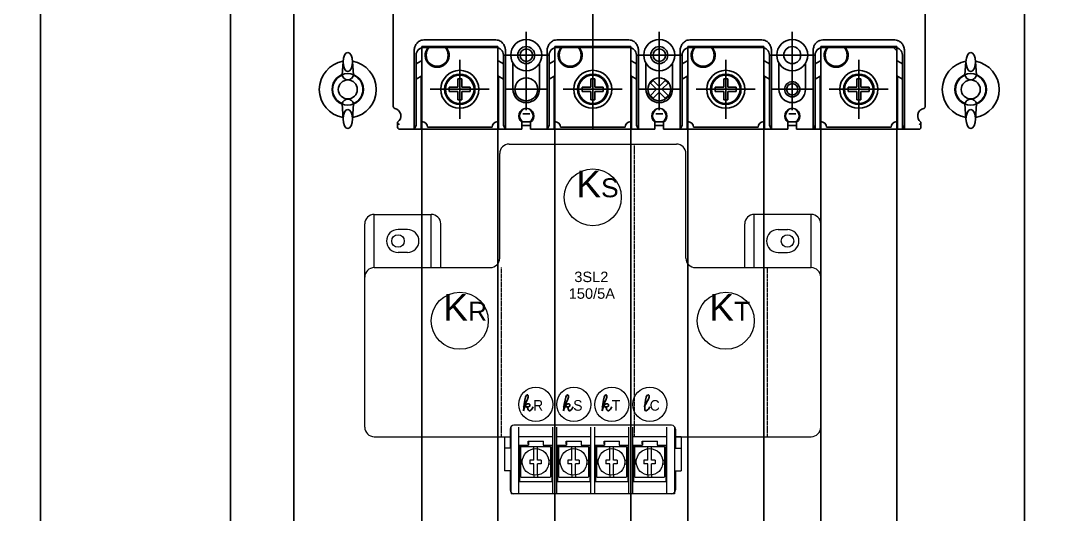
# Model space of a CAD drawing. Header units: millimetres. Extents: x 60229 to 91621, y 21923 to 36546.
# Drawn here: x 69219.2 to 69492.8, y 29890.3 to 30020.2 of the extents above; entities that cross this region are included whole.
import ezdxf

# ---------------------------------------------------------------- set-up
doc = ezdxf.new("R2010")
doc.units = ezdxf.units.MM
doc.linetypes.add('ACANSTGL', pattern=[0.11811, 0.07874, -0.03937])
for name, color, linetype in [('MCCB및기기 심벌(제출)', 4, 'Continuous'), ('분전반 메인 BUS BAR 심벌', 7, 'Continuous'), ('속판', 3, 'Continuous'), ('속판 홀타공', 2, 'Continuous'), ('속판.500(구멍NC)', 2, 'Continuous'), ('아크릴 심벌', 7, 'Continuous'), ('중심선 작업후 제거', 7, 'Continuous')]:
    doc.layers.add(name, color=color, linetype=linetype)
doc.styles.add('ROMANS', font='romans.shx', dxfattribs={"bigfont": 'fhg.shx'})
doc.styles.get("Standard").update_dxf_attribs({"font": 'arial.ttf'})
doc.dimstyles.new('STANDARD$0', dxfattribs={"dimscale": 12, "dimtxt": 2, "dimasz": 3, "dimexe": 2, "dimexo": 1, "dimgap": 1, "dimtad": 1, "dimdec": 0, "dimzin": 0, "dimdsep": 46, "dimtxsty": 'ROMANS', "dimcen": 0, "dimclrd": 3, "dimclre": 3, "dimclrt": 7, "dimadec": 0, "dimazin": 0, "dimtfac": 0.5, "dimtdec": 0, "dimtix": 1, "dimtmove": 1, "dimatfit": 3, "dimfxl": 1, "dimtolj": 1, "dimtzin": 0, "dimarcsym": 0})

# ---------------------------------------------------------------- blocks, each defined once
blk = doc.blocks.new('A$C54D8695E')
at = {"layer": 'MCCB및기기 심벌(제출)', "color": 3, "linetype": 'Continuous'}
for p, q in [((70.14, -3.5), (70.14, -76.55)), ((-69.86, -51.02), (-69.86, -76.55)), ((-42.86, -59.01), (-61.86, -59.01)), ((-7.86, -59.01), (-26.86, -59.01)), ((27.14, -59.01), (8.14, -59.01)), ((62.14, -59.01), (43.14, -59.01)), ((-62.36, -61.07), (-62.36, -80.5)), ((-42.86, -61), (-61.86, -61)), ((-42.36, -80.5), (-42.36, -61.07)), ((-27.36, -61.06), (-27.36, -80.5)), ((-7.86, -61), (-26.86, -61)), ((-7.36, -80.5), (-7.36, -61.06)), ((7.64, -61.06), (7.64, -80.5)), ((27.14, -61), (8.14, -61)), ((27.64, -80.5), (27.64, -61.06)), ((42.64, -61.06), (42.64, -80.5)), ((62.14, -61), (43.14, -61)), ((62.64, -61.9), (61.74, -61)), ((62.64, -80.5), (62.64, -61.06)), ((-64.36, -82.5), (-64.36, -63)), ((-63.86, -81.5), (-63.86, -63)), ((-63.86, -65.29), (-62.62, -64.57)), ((-42.11, -64.57), (-40.86, -65.29)), ((-40.86, -63), (-40.86, -81.5)), ((-40.36, -82.5), (-40.36, -63)), ((-38.36, -72), (-38.36, -65.14)), ((-31.36, -72), (-31.36, -65.14)), ((-29.36, -82.5), (-29.36, -63)), ((-28.86, -63), (-28.86, -81.5)), ((-28.86, -65.29), (-27.62, -64.57)), ((-7.11, -64.57), (-5.86, -65.29)), ((-5.86, -81.5), (-5.86, -63)), ((-5.36, -82.5), (-5.36, -63)), ((-3.36, -72), (-3.36, -65.14)), ((3.64, -72), (3.64, -65.14)), ((5.64, -82.5), (5.64, -63)), ((6.14, -63), (6.14, -81.5)), ((7.38, -64.57), (6.14, -65.29)), ((29.14, -65.29), (27.89, -64.57)), ((29.14, -81.5), (29.14, -63)), ((29.64, -82.5), (29.64, -63)), ((31.64, -72), (31.64, -65.14)), ((38.64, -72), (38.64, -65.14)), ((40.64, -82.5), (40.64, -63)), ((41.14, -63), (41.14, -81.5)), ((42.38, -64.57), (41.14, -65.29)), ((64.14, -65.29), (62.89, -64.57)), ((64.14, -81.5), (64.14, -63)), ((64.64, -82.5), (64.64, -63)), ((-62.36, -68.42), (-63.86, -69.29)), ((-62.56, -82.5), (-62.56, -68.54)), ((-62.56, -70.2), (-62.36, -70.16)), ((-40.86, -69.29), (-42.36, -68.42)), ((-42.36, -70.17), (-42.16, -70.2)), ((-42.16, -68.54), (-42.16, -82.5)), ((-27.36, -68.42), (-28.86, -69.29)), ((-27.56, -82.5), (-27.56, -68.54)), ((-27.56, -70.2), (-27.36, -70.16)), ((-5.86, -69.29), (-7.36, -68.42)), ((-7.36, -70.17), (-7.16, -70.2)), ((-7.16, -68.54), (-7.16, -82.5)), ((-2.16, -70.41), (-1.45, -69.7)), ((-0.57, -72), (-2.16, -70.41)), ((-1.45, -69.7), (0.14, -71.29)), ((1.73, -69.7), (0.14, -71.29)), ((2.44, -70.41), (0.85, -72)), ((1.73, -69.7), (2.44, -70.41)), ((6.14, -69.29), (7.64, -68.42)), ((7.44, -68.54), (7.44, -82.5)), ((7.64, -70.17), (7.44, -70.2)), ((27.64, -68.42), (29.14, -69.29)), ((27.84, -70.2), (27.64, -70.16)), ((27.84, -82.5), (27.84, -68.54)), ((41.14, -69.29), (42.64, -68.42)), ((42.44, -68.54), (42.44, -82.5)), ((42.64, -70.17), (42.44, -70.2)), ((62.64, -68.42), (64.14, -69.29)), ((62.84, -70.2), (62.64, -70.16)), ((62.84, -82.5), (62.84, -68.54)), ((-62.36, -73.84), (-62.56, -73.8)), ((-42.16, -73.8), (-42.36, -73.83)), ((-27.36, -73.84), (-27.56, -73.8)), ((-7.16, -73.8), (-7.36, -73.83)), ((-0.57, -72), (-2.16, -73.59)), ((-1.45, -74.3), (-2.16, -73.59)), ((0.14, -72.71), (-1.45, -74.3)), ((1.73, -74.3), (0.14, -72.71)), ((0.85, -72), (2.44, -73.59)), ((2.44, -73.59), (1.73, -74.3)), ((7.44, -73.8), (7.64, -73.83)), ((27.64, -73.84), (27.84, -73.8)), ((42.44, -73.8), (42.64, -73.83)), ((62.64, -73.84), (62.84, -73.8)), ((-62.56, -75.46), (-62.36, -75.58)), ((-42.36, -75.58), (-42.16, -75.46)), ((-27.56, -75.46), (-27.36, -75.58)), ((-7.36, -75.58), (-7.16, -75.46)), ((7.64, -75.58), (7.44, -75.46)), ((27.84, -75.46), (27.64, -75.58)), ((42.64, -75.58), (42.44, -75.46)), ((62.84, -75.46), (62.64, -75.58)), ((-68.71, -80.64), (-68.71, -82)), ((-63.86, -81.5), (-64.36, -82.5)), ((-62.36, -80.5), (-62.56, -80.5)), ((-60.86, -82), (-43.86, -82)), ((-42.16, -80.5), (-42.36, -80.5)), ((-40.86, -81.5), (-40.36, -82.5)), ((-36.01, -82.5), (-36.01, -80.64)), ((-33.71, -82.5), (-33.71, -80.64)), ((-29.36, -82.5), (-28.86, -81.5)), ((-27.36, -80.5), (-27.56, -80.5)), ((-25.86, -82), (-8.86, -82)), ((-7.16, -80.5), (-7.36, -80.5)), ((-5.36, -82.5), (-5.86, -81.5)), ((-1.01, -82.5), (-1.01, -80.64)), ((1.29, -82.5), (1.29, -80.64)), ((5.64, -82.5), (6.14, -81.5)), ((7.44, -80.5), (7.64, -80.5)), ((9.14, -82), (26.14, -82)), ((27.64, -80.5), (27.84, -80.5)), ((29.64, -82.5), (29.14, -81.5)), ((33.99, -82.5), (33.99, -80.64)), ((36.29, -82.5), (36.29, -80.64)), ((40.64, -82.5), (41.14, -81.5)), ((41.14, -82.5), (41.14, -81.5)), ((42.44, -80.5), (42.64, -80.5)), ((44.14, -82), (61.14, -82)), ((62.64, -80.5), (62.84, -80.5)), ((64.14, -81.5), (64.14, -82.5)), ((64.64, -82.5), (64.14, -81.5)), ((68.99, -80.64), (68.99, -82)), ((-68.21, -82.5), (-36.01, -82.5)), ((-33.71, -82.5), (-1.01, -82.5)), ((33.99, -82.5), (1.29, -82.5)), ((36.29, -82.5), (68.49, -82.5)), ((64.14, -82.5), (41.14, -82.5))]:
    blk.add_line(p, q, dxfattribs=at)
at = {"layer": 'MCCB및기기 심벌(제출)', "color": 3, "ltscale": 0.75}
for p, q in [((-34.86, -77.5), (-34.86, -56.9)), ((0.14, -77.5), (0.14, -56.9)), ((35.14, -77.5), (35.14, -56.9)), ((-28.76, -63), (-40.96, -63)), ((-5.96, -63), (6.24, -63)), ((29.04, -63), (41.24, -63)), ((-29.36, -72), (-40.36, -72)), ((-5.36, -72), (5.64, -72)), ((29.64, -72), (40.64, -72))]:
    blk.add_line(p, q, dxfattribs=at)
at = {"layer": 'MCCB및기기 심벌(제출)', "color": 4}
for p, q in [((-52.91, -71.45), (-52.91, -69.25)), ((-52.91, -69.25), (-51.81, -69.25)), ((-51.81, -69.25), (-51.81, -71.45)), ((-17.91, -71.45), (-17.91, -69.25)), ((-17.91, -69.25), (-16.81, -69.25)), ((-16.81, -69.25), (-16.81, -71.45)), ((17.09, -71.45), (17.09, -69.25)), ((17.09, -69.25), (18.19, -69.25)), ((18.19, -69.25), (18.19, -71.45)), ((52.09, -71.45), (52.09, -69.25)), ((52.09, -69.25), (53.19, -69.25)), ((53.19, -69.25), (53.19, -71.45)), ((-55.11, -72.55), (-55.11, -71.45)), ((-55.11, -71.45), (-52.91, -71.45)), ((-52.91, -72.55), (-55.11, -72.55)), ((-52.91, -74.75), (-52.91, -72.55)), ((-51.81, -71.45), (-49.61, -71.45)), ((-49.61, -72.55), (-51.81, -72.55)), ((-51.81, -72.55), (-51.81, -74.75)), ((-49.61, -71.45), (-49.61, -72.55)), ((-20.11, -72.55), (-20.11, -71.45)), ((-20.11, -71.45), (-17.91, -71.45)), ((-17.91, -72.55), (-20.11, -72.55)), ((-17.91, -74.75), (-17.91, -72.55)), ((-16.81, -71.45), (-14.61, -71.45)), ((-14.61, -72.55), (-16.81, -72.55)), ((-16.81, -72.55), (-16.81, -74.75)), ((-14.61, -71.45), (-14.61, -72.55)), ((14.89, -72.55), (14.89, -71.45)), ((14.89, -71.45), (17.09, -71.45)), ((17.09, -72.55), (14.89, -72.55)), ((17.09, -74.75), (17.09, -72.55)), ((18.19, -71.45), (20.39, -71.45)), ((20.39, -72.55), (18.19, -72.55)), ((18.19, -72.55), (18.19, -74.75)), ((20.39, -71.45), (20.39, -72.55)), ((49.89, -72.55), (49.89, -71.45)), ((49.89, -71.45), (52.09, -71.45)), ((52.09, -72.55), (49.89, -72.55)), ((52.09, -74.75), (52.09, -72.55)), ((53.19, -71.45), (55.39, -71.45)), ((55.39, -72.55), (53.19, -72.55)), ((53.19, -72.55), (53.19, -74.75)), ((55.39, -71.45), (55.39, -72.55)), ((-51.81, -74.75), (-52.91, -74.75)), ((-16.81, -74.75), (-17.91, -74.75)), ((18.19, -74.75), (17.09, -74.75)), ((53.19, -74.75), (52.09, -74.75))]:
    blk.add_line(p, q, dxfattribs=at)
at = {"layer": 'MCCB및기기 심벌(제출)', "color": 3}
for p, q in [((-35.76, -78.45), (-33.96, -78.45)), ((-0.76, -78.45), (1.04, -78.45)), ((34.24, -78.45), (36.04, -78.45)), ((-35.76, -80.55), (-33.96, -80.55)), ((-35.76, -81.5), (-33.96, -81.5)), ((-0.76, -80.55), (1.04, -80.55)), ((-0.76, -81.5), (1.04, -81.5)), ((34.24, -80.55), (36.04, -80.55)), ((34.24, -81.5), (36.04, -81.5))]:
    blk.add_line(p, q, dxfattribs=at)
at = {"layer": 'MCCB및기기 심벌(제출)', "color": 3, "linetype": 'Continuous'}
for centre, radius in [((-34.86, -63), 4.1), ((0.14, -63), 4.1), ((35.14, -63), 4.1), ((-34.86, -63), 2.25), ((0.14, -63), 2.25), ((35.14, -63), 2.25), ((-52.36, -72), 5), ((-52.36, -72), 4), ((-52.36, -72), 3.75), ((-17.36, -72), 5), ((-17.36, -72), 4), ((-17.36, -72), 3.75), ((17.64, -72), 5), ((17.64, -72), 4), ((17.64, -72), 3.75), ((52.64, -72), 5), ((52.64, -72), 4), ((52.64, -72), 3.75), ((-34.86, -72), 3), ((0.14, -72), 3), ((35.14, -72), 2), ((35.14, -72), 1.5)]:
    blk.add_circle(centre, radius, dxfattribs=at)
for centre, radius, start, end in [((-61.86, -63), 2, 90, 180), ((-58.31, -63.05), 3.15, 139.3667, 40.6333), ((-58.31, -63.05), 2.9, 135.0166, 44.9834), ((-42.86, -63), 2, 0, 90), ((-26.86, -63), 2, 90, 180), ((-23.31, -63.05), 3.15, 139.3667, 40.6333), ((-23.31, -63.05), 2.9, 135.0166, 44.9834), ((-7.86, -63), 2, 0, 90), ((8.14, -63), 2, 90, 180), ((11.69, -63.05), 3.15, 139.3667, 40.6333), ((11.69, -63.05), 2.9, 135.0166, 44.9834), ((27.14, -63), 2, 0, 90), ((43.14, -63), 2, 90, 180), ((46.69, -63.05), 3.15, 139.3667, 40.6333), ((46.69, -63.05), 2.9, 135.0166, 44.9834), ((62.14, -63), 2, 0, 90), ((-62.37, -65), 0.5, 90, 120), ((-42.36, -65), 0.5, 60, 90), ((-27.37, -65), 0.5, 90, 120), ((-7.36, -65), 0.5, 60, 90), ((7.63, -65), 0.5, 90, 120), ((27.64, -65), 0.5, 60, 90), ((42.63, -65), 0.5, 90, 120), ((62.64, -65), 0.5, 60, 90), ((-34.86, -72), 3.5, 180, 0), ((0.14, -72), 3.5, 180, 0), ((35.14, -72), 3.5, 180, 0), ((-69.36, -76.55), 0.5, 180.0045, 258.4574), ((69.64, -76.55), 0.5, 281.537, 0), ((-69.86, -79), 2, 305.0996, 78.463), ((-34.86, -79), 2, 305.0996, 234.9004), ((0.14, -79), 2, 305.0996, 234.9004), ((35.14, -79), 2, 305.0996, 234.9004), ((70.14, -79), 2, 101.537, 234.9004), ((-68.21, -82), 0.5, 180, 270), ((-62.36, -82), 1.5, 0, 90), ((-42.36, -82), 1.5, 90, 180), ((-27.36, -82), 1.5, 0, 90), ((-7.36, -82), 1.5, 90, 180), ((7.64, -82), 1.5, 0, 90), ((27.64, -82), 1.5, 90, 180), ((42.64, -82), 1.5, 0, 90), ((62.64, -82), 1.5, 90, 180), ((68.49, -82), 0.5, 270, 0)]:
    blk.add_arc(centre, radius, start, end, dxfattribs=at)
at = {"layer": 'MCCB및기기 심벌(제출)', "color": 3}
for centre, start, end in [((-34.86, -79), 120, 240), ((-34.86, -79), 300, 60), ((0.14, -79), 120, 240), ((0.14, -79), 300, 60), ((35.14, -79), 120, 240), ((35.14, -79), 300, 60)]:
    blk.add_arc(centre, 1.8, start, end, dxfattribs=at)
at = {"layer": 'MCCB및기기 심벌(제출)', "color": 3, "linetype": 'Continuous'}
for points, start_tangent, end_tangent in [([(-64.36, -63), (-64.37, -62.57), (-64.38, -62.15), (-64.37, -61.72), (-64.32, -61.29), (-64.21, -60.86), (-64.04, -60.43), (-63.78, -60.01), (-63.43, -59.63), (-62.99, -59.31), (-62.46, -59.09), (-61.86, -59.01)], (0, 1), (1, 0)), ([(-42.86, -59.01), (-42.25, -59.1), (-41.73, -59.31), (-41.29, -59.63), (-40.94, -60.01), (-40.68, -60.44), (-40.5, -60.88), (-40.4, -61.31), (-40.35, -61.74), (-40.34, -62.17), (-40.35, -62.58), (-40.36, -63)], (1, 0), (0, -1)), ([(-29.36, -63), (-29.37, -62.58), (-29.38, -62.16), (-29.37, -61.74), (-29.32, -61.31), (-29.22, -60.88), (-29.04, -60.44), (-28.79, -60.02), (-28.44, -59.64), (-28, -59.32), (-27.48, -59.1), (-26.86, -59.01)], (0, 1), (1, 0)), ([(-7.86, -59.01), (-7.26, -59.09), (-6.74, -59.31), (-6.29, -59.62), (-5.94, -60.01), (-5.68, -60.43), (-5.51, -60.86), (-5.4, -61.3), (-5.35, -61.73), (-5.34, -62.15), (-5.35, -62.58), (-5.36, -63)], (1, 0), (0, -1)), ([(5.64, -63), (5.63, -62.58), (5.62, -62.16), (5.63, -61.74), (5.68, -61.31), (5.78, -60.88), (5.96, -60.44), (6.21, -60.02), (6.56, -59.64), (7, -59.32), (7.52, -59.1), (8.14, -59.01)], (0, 1), (1, 0)), ([(27.14, -59.01), (27.74, -59.09), (28.26, -59.31), (28.71, -59.62), (29.06, -60.01), (29.32, -60.43), (29.49, -60.86), (29.6, -61.3), (29.65, -61.73), (29.66, -62.15), (29.65, -62.58), (29.64, -63)], (1, 0), (0, -1)), ([(43.14, -59.01), (42.42, -59.13), (41.73, -59.49), (41.15, -60.09), (40.77, -60.9), (40.62, -61.88), (40.64, -63)], (-1, 0), (0, -1)), ([(64.64, -63), (64.65, -61.88), (64.5, -60.9), (64.12, -60.09), (63.55, -59.49), (62.86, -59.13), (62.14, -59.01)], (0, 1), (-1, 0)), ([(-68.71, -80.76), (-68.7, -80.83)], (0, -1), (0.228345, -0.97358)), ([(-68.7, -80.83), (-68.64, -80.97), (-68.46, -81.15), (-68.21, -81.25)], (0.228345, -0.97358), (0.976046, -0.217564)), ([(68.92, -80.97), (68.73, -81.15), (68.49, -81.25)], (-0.54887, -0.835908), (-0.976046, -0.217563)), ([(68.98, -80.83), (68.92, -80.97)], (-0.228345, -0.97358), (-0.54887, -0.835908)), ([(68.99, -80.76), (68.98, -80.83)], (0, -1), (-0.228345, -0.97358))]:
    blk.add_spline(points, degree=3, dxfattribs=dict(at, start_tangent=start_tangent, end_tangent=end_tangent))
at = {"layer": '속판.500(구멍NC)', "color": 2}
for centre in [(-34.86, -63), (0.14, -63)]:
    blk.add_circle(centre, 1.65, dxfattribs=at)
at = {"layer": '중심선 작업후 제거', "color": 7, "ltscale": 0.75}
blk.add_line((-17.36, -82.5), (-17.36, 82.5), dxfattribs=at)
at = {"layer": '중심선 작업후 제거', "color": 7, "ltscale": 12}
for p, q in [((-52.36, -79.75), (-52.36, -64.25)), ((-17.36, -79.75), (-17.36, -64.25)), ((17.64, -79.75), (17.64, -64.25)), ((52.64, -79.75), (52.64, -64.25)), ((-44.61, -72), (-60.11, -72)), ((-9.61, -72), (-25.11, -72)), ((25.39, -72), (9.89, -72)), ((60.39, -72), (44.89, -72))]:
    blk.add_line(p, q, dxfattribs=at)
blk = doc.blocks.new('A$C21CD2A4F')
at = {"color": 4}
for p, q in [((5.96, 17.5), (5.7, 14.08)), ((5.96, 17.5), (5.7, 14.08)), ((8.46, 17.5), (8.72, 14.08)), ((8.46, 17.5), (8.72, 14.08)), ((5.7, 6.46), (5.96, 2.5)), ((5.7, 6.46), (5.96, 2.5)), ((8.72, 6.46), (8.46, 2.5)), ((8.72, 6.46), (8.46, 2.5))]:
    blk.add_line(p, q, dxfattribs=at)
for centre, radius, start, end in [((7.21, 10.27), 7.5, 99.5718, 260.5162), ((7.21, 10.27), 7.5, 99.5718, 260.5162), ((7.21, 10.27), 7.5, 279.4838, 80.4282), ((7.21, 10.27), 7.5, 279.4838, 80.4282), ((7.21, 10.27), 4, 111.6469, 248.3531), ((7.21, 10.27), 4, 111.6469, 248.3531), ((7.21, 14.37), 1.54, 190.8234, 349.1766), ((7.21, 14.37), 1.54, 190.8234, 349.1766), ((7.21, 10.27), 4, 291.6469, 68.3531), ((7.21, 10.27), 4, 291.6469, 68.3531), ((7.21, 6.18), 1.54, 10.8234, 169.1766), ((7.21, 6.18), 1.54, 10.8234, 169.1766)]:
    blk.add_arc(centre, radius, start, end, dxfattribs=at)
at = {"color": 4, "extrusion": (0, 0, -1)}
for centre in [(7.21, 17.5), (7.21, 17.5), (7.21, 2.5), (7.21, 2.5)]:
    blk.add_ellipse(centre, major_axis=(0, 2.5), ratio=0.5, start_param=1.570796326828783, end_param=7.853981634008369, dxfattribs=at)
at = {"layer": '속판 홀타공', "color": 2}
blk.add_circle((7.21, 10.27), 2.5, dxfattribs=at)
at = {"layer": '아크릴 심벌', "color": 7}
blk.add_circle((7.21, 10.27), 4.15, dxfattribs=at)
blk.add_circle((7.21, 10.27), 4.15, dxfattribs=at)
blk = doc.blocks.new('A$C112E4F77')
at = {"layer": 'MCCB및기기 심벌(제출)', "color": 3, "lineweight": 13}
for p, q in [((38, 92), (82, 92)), ((35.5, 62), (35.5, 89.5)), ((84.5, 62), (84.5, 89.5)), ((2.5, 73.5), (17.5, 73.5)), ((2.5, 59.5), (2.5, 73.5)), ((17.5, 59.5), (17.5, 73.5)), ((117.5, 73.5), (102.5, 73.5)), ((102.5, 59.5), (102.5, 73.5)), ((117.5, 59.5), (117.5, 73.5)), ((0, 17.5), (0, 71)), ((11.25, 69.5), (8.75, 69.5)), ((20, 59.5), (20, 71)), ((100, 59.5), (100, 71)), ((108.75, 69.5), (111.25, 69.5)), ((120, 17.5), (120, 71)), ((11.25, 63.5), (8.75, 63.5)), ((108.75, 63.5), (111.25, 63.5)), ((2.5, 59.5), (33, 59.5)), ((87, 59.5), (117.5, 59.5)), ((38.25, 17), (38.25, 12)), ((38.5, 0.34), (38.5, 17.5)), ((80.75, 18), (39.25, 18)), ((40.5, 0), (40.5, 17.5)), ((49.5, 0), (49.5, 17.5)), ((50.5, 0), (50.5, 17.5)), ((59.5, 0), (59.5, 17.5)), ((60.5, 0), (60.5, 17.5)), ((69.5, 0), (69.5, 17.5)), ((70.5, 0), (70.5, 17.5)), ((79.5, 0), (79.5, 17.5)), ((81.5, 17.5), (81.5, 0.34)), ((81.75, 17), (81.75, 12)), ((2.5, 15), (38.25, 15)), ((36.75, 15), (36.75, 6)), ((36.75, 15), (38.25, 15)), ((38.25, 15), (38.5, 15)), ((49.5, 15), (40.5, 15)), ((43, 13), (43, 13.8)), ((43, 13.8), (47, 13.8)), ((43.1, 13.8), (43.1, 12.75)), ((46.9, 13.8), (46.9, 12.75)), ((47, 13), (47, 13.8)), ((59.5, 15), (50.5, 15)), ((53, 13), (53, 13.8)), ((53, 13.8), (57, 13.8)), ((53.1, 13.8), (53.1, 12.75)), ((56.9, 13.8), (56.9, 12.75)), ((57, 13), (57, 13.8)), ((69.5, 15), (60.5, 15)), ((63, 13), (63, 13.8)), ((63, 13.8), (67, 13.8)), ((63.1, 13.8), (63.1, 12.75)), ((66.9, 13.8), (66.9, 12.75)), ((67, 13), (67, 13.8)), ((79.5, 15), (70.5, 15)), ((73, 13), (73, 13.8)), ((73, 13.8), (77, 13.8)), ((73.1, 13.8), (73.1, 12.75)), ((76.9, 13.8), (76.9, 12.75)), ((77, 13), (77, 13.8)), ((81.75, 15), (81.5, 15)), ((83.25, 15), (81.75, 15)), ((81.75, 15), (117.5, 15)), ((83.25, 15), (83.25, 6)), ((38.25, 12), (36.75, 12)), ((40.75, 12.75), (40.75, 3.2)), ((40.75, 12.75), (43.1, 12.75)), ((40.96, 12.15), (40.96, 4.55)), ((48.76, 12.35), (41.16, 12.35)), ((43.1, 13), (43, 13)), ((44.46, 11.81), (44.46, 12.35)), ((44.46, 8.85), (44.46, 11.81)), ((45.46, 11.81), (45.46, 12.35)), ((45.46, 8.85), (45.46, 11.81)), ((46.9, 13), (47, 13)), ((46.9, 12.75), (49.25, 12.75)), ((48.96, 4.55), (48.96, 12.15)), ((49.25, 12.75), (49.25, 3.2)), ((50.75, 12.75), (50.75, 3.2)), ((50.75, 12.75), (53.1, 12.75)), ((50.96, 12.15), (50.96, 4.55)), ((58.76, 12.35), (51.16, 12.35)), ((53.1, 13), (53, 13)), ((54.46, 11.81), (54.46, 12.35)), ((54.46, 8.85), (54.46, 11.81)), ((55.46, 11.81), (55.46, 12.35)), ((55.46, 8.85), (55.46, 11.81)), ((56.9, 13), (57, 13)), ((56.9, 12.75), (59.25, 12.75)), ((58.96, 4.55), (58.96, 12.15)), ((59.25, 12.75), (59.25, 3.2)), ((60.75, 12.75), (60.75, 3.2)), ((60.75, 12.75), (63.1, 12.75)), ((60.96, 12.15), (60.96, 4.55)), ((68.76, 12.35), (61.16, 12.35)), ((63.1, 13), (63, 13)), ((64.46, 11.81), (64.46, 12.35)), ((64.46, 8.85), (64.46, 11.81)), ((65.46, 11.81), (65.46, 12.35)), ((65.46, 8.85), (65.46, 11.81)), ((66.9, 13), (67, 13)), ((66.9, 12.75), (69.25, 12.75)), ((68.96, 4.55), (68.96, 12.15)), ((69.25, 12.75), (69.25, 3.2)), ((70.75, 12.75), (70.75, 3.2)), ((70.75, 12.75), (73.1, 12.75)), ((70.96, 12.15), (70.96, 4.55)), ((78.76, 12.35), (71.16, 12.35)), ((73.1, 13), (73, 13)), ((74.46, 11.81), (74.46, 12.35)), ((74.46, 8.85), (74.46, 11.81)), ((75.46, 11.81), (75.46, 12.35)), ((75.46, 8.85), (75.46, 11.81)), ((76.9, 13), (77, 13)), ((76.9, 12.75), (79.25, 12.75)), ((78.96, 4.55), (78.96, 12.15)), ((79.25, 12.75), (79.25, 3.2)), ((81.75, 12), (83.25, 12)), ((41.49, 8.85), (40.96, 8.85)), ((43.46, 8.85), (43.46, 7.85)), ((44.46, 8.85), (43.46, 8.85)), ((46.46, 8.85), (45.46, 8.85)), ((46.46, 8.85), (46.46, 7.85)), ((48.42, 8.85), (48.96, 8.85)), ((51.49, 8.85), (50.96, 8.85)), ((53.46, 8.85), (53.46, 7.85)), ((54.46, 8.85), (53.46, 8.85)), ((56.46, 8.85), (55.46, 8.85)), ((56.46, 8.85), (56.46, 7.85)), ((58.42, 8.85), (58.96, 8.85)), ((61.49, 8.85), (60.96, 8.85)), ((63.46, 8.85), (63.46, 7.85)), ((64.46, 8.85), (63.46, 8.85)), ((66.46, 8.85), (65.46, 8.85)), ((66.46, 8.85), (66.46, 7.85)), ((68.42, 8.85), (68.96, 8.85)), ((71.49, 8.85), (70.96, 8.85)), ((73.46, 8.85), (73.46, 7.85)), ((74.46, 8.85), (73.46, 8.85)), ((76.46, 8.85), (75.46, 8.85)), ((76.46, 8.85), (76.46, 7.85)), ((78.42, 8.85), (78.96, 8.85)), ((38.25, 6), (36.75, 6)), ((38.25, 6), (38.25, 1)), ((41.49, 7.85), (40.96, 7.85)), ((44.46, 7.85), (43.46, 7.85)), ((44.46, 4.88), (44.46, 7.85)), ((46.46, 7.85), (45.46, 7.85)), ((45.46, 4.88), (45.46, 7.85)), ((48.42, 7.85), (48.96, 7.85)), ((51.49, 7.85), (50.96, 7.85)), ((54.46, 7.85), (53.46, 7.85)), ((54.46, 4.88), (54.46, 7.85)), ((56.46, 7.85), (55.46, 7.85)), ((55.46, 4.88), (55.46, 7.85)), ((58.42, 7.85), (58.96, 7.85)), ((61.49, 7.85), (60.96, 7.85)), ((64.46, 7.85), (63.46, 7.85)), ((64.46, 4.88), (64.46, 7.85)), ((66.46, 7.85), (65.46, 7.85)), ((65.46, 4.88), (65.46, 7.85)), ((68.42, 7.85), (68.96, 7.85)), ((71.49, 7.85), (70.96, 7.85)), ((74.46, 7.85), (73.46, 7.85)), ((74.46, 4.88), (74.46, 7.85)), ((76.46, 7.85), (75.46, 7.85)), ((75.46, 4.88), (75.46, 7.85)), ((78.42, 7.85), (78.96, 7.85)), ((81.75, 6), (81.75, 1)), ((81.75, 6), (83.25, 6)), ((40.75, 4), (40.5, 4)), ((40.75, 3.2), (49.25, 3.2)), ((41.16, 4.35), (48.76, 4.35)), ((44.46, 4.88), (44.46, 4.35)), ((45.46, 4.88), (45.46, 4.35)), ((49.5, 4), (49.25, 4)), ((50.75, 4), (50.5, 4)), ((50.75, 3.2), (59.25, 3.2)), ((51.16, 4.35), (58.76, 4.35)), ((54.46, 4.88), (54.46, 4.35)), ((55.46, 4.88), (55.46, 4.35)), ((59.5, 4), (59.25, 4)), ((60.75, 4), (60.5, 4)), ((60.75, 3.2), (69.25, 3.2)), ((61.16, 4.35), (68.76, 4.35)), ((64.46, 4.88), (64.46, 4.35)), ((65.46, 4.88), (65.46, 4.35)), ((69.5, 4), (69.25, 4)), ((70.75, 4), (70.5, 4)), ((70.75, 3.2), (79.25, 3.2)), ((71.16, 4.35), (78.76, 4.35)), ((74.46, 4.88), (74.46, 4.35)), ((75.46, 4.88), (75.46, 4.35)), ((79.5, 4), (79.25, 4)), ((38.5, 0.34), (38.5, 0)), ((81.5, 0), (38.5, 0)), ((80.75, 0), (39.25, 0)), ((81.5, 0.34), (81.5, 0))]:
    blk.add_line(p, q, dxfattribs=at)
for centre, radius in [((60, 78), 7.5), ((25, 45.5), 7.5), ((95, 45.5), 7.5), ((45, 23.5), 4.5), ((55, 23.5), 4.5), ((65, 23.5), 4.5), ((75, 23.5), 4.5), ((44.96, 8.35), 3.5), ((54.96, 8.35), 3.5), ((64.96, 8.35), 3.5), ((74.96, 8.35), 3.5)]:
    blk.add_circle(centre, radius, dxfattribs=at)
for centre, radius, start, end in [((38, 89.5), 2.5, 90, 180), ((82, 89.5), 2.5, 0, 90), ((2.5, 71), 2.5, 90, 180), ((17.5, 71), 2.5, 0, 90), ((102.5, 71), 2.5, 90, 180), ((117.5, 71), 2.5, 0, 90), ((8.75, 66.5), 3, 90, 270), ((11.25, 66.5), 3, 270, 90), ((108.75, 66.5), 3, 90, 270), ((111.25, 66.5), 3, 270, 90), ((33, 62), 2.5, 270, 0), ((87, 62), 2.5, 180, 270), ((2.5, 57), 2.5, 90, 180), ((2.5, 57), 2.5, 90, 180), ((117.5, 57), 2.5, 0, 90), ((2.5, 17.5), 2.5, 180, 270), ((39.25, 17), 1, 90, 180), ((80.75, 17), 1, 0, 90), ((117.5, 17.5), 2.5, 270, 0), ((41.16, 12.15), 0.2, 90, 180), ((48.76, 12.15), 0.2, 0, 90), ((51.16, 12.15), 0.2, 90, 180), ((58.76, 12.15), 0.2, 0, 90), ((61.16, 12.15), 0.2, 90, 180), ((68.76, 12.15), 0.2, 0, 90), ((71.16, 12.15), 0.2, 90, 180), ((78.76, 12.15), 0.2, 0, 90), ((41.16, 4.55), 0.2, 180, 270), ((48.76, 4.55), 0.2, 270, 0), ((51.16, 4.55), 0.2, 180, 270), ((58.76, 4.55), 0.2, 270, 0), ((61.16, 4.55), 0.2, 180, 270), ((68.76, 4.55), 0.2, 270, 0), ((71.16, 4.55), 0.2, 180, 270), ((78.76, 4.55), 0.2, 270, 0), ((39.25, 1), 1, 180, 270), ((80.75, 1), 1, 270, 0)]:
    blk.add_arc(centre, radius, start, end, dxfattribs=at)
at = {"layer": '속판.500(구멍NC)', "color": 2, "lineweight": 13}
for centre in [(8.75, 66.5), (111.25, 66.5)]:
    blk.add_circle(centre, 1.65, dxfattribs=at)
at = {"layer": '중심선 작업후 제거', "color": 7, "linetype": 'ACANSTGL', "lineweight": 13}
for p, q in [((50.02, 15), (50.02, 92)), ((71.02, 15), (71.02, 92)), ((15.02, 15), (15.02, 59.5)), ((36.02, 15), (36.02, 59.5)), ((85.02, 15), (85.02, 59.5)), ((106.02, 15), (106.02, 59.5))]:
    blk.add_line(p, q, dxfattribs=at)
at = {"layer": 'MCCB및기기 심벌(제출)', "color": 7, "lineweight": 13}
for s, p in [('3SL2', (55.14, 55.69)), ('150/5A', (53.67, 51.29))]:
    blk.add_text(s, height=2.75, dxfattribs=at).set_placement(p)
at = {"layer": 'MCCB및기기 심벌(제출)', "color": 3, "lineweight": 13, "attachment_point": 1}
for s, insert, char_height in [('{\\H0.7x;K\\H0.7143x;S}', (55.64, 85.01), 10), ('{\\H0.7x;K\\H0.7143x;R}', (20.64, 52.51), 10), ('{\\H0.7x;K\\H0.7143x;T}', (90.64, 52.51), 10), ('{\\Fscripts|c0;k\\f@Gulim|b0|i0|c129|p50;\\H0.6667x;R}', (41.78, 26.04), 4.2), ('{\\Fscripts|c0;k\\f@Gulim|b0|i0|c129|p50;\\H0.6667x;S}', (52.33, 26.04), 4.2), ('{\\Fscripts|c0;k\\f@Gulim|b0|i0|c129|p50;\\H0.6667x;T}', (62.48, 26.04), 4.2), ('{\\Fscripts|c0;l\\f@Gulim|b0|i0|c129|p50;\\H0.6667x;C}', (73.54, 26.04), 4.2)]:
    blk.add_mtext(s, dxfattribs=dict(at, insert=insert, char_height=char_height))
blk = doc.blocks.new('*D213')
at = {"color": 3, "lineweight": -2, "transparency": 16777216}
for p, q in [((69263.42, 30306.64), (69109.18, 30306.64)), ((69131.18, 30273.64), (69131.18, 29039.64)), ((69263.42, 29006.64), (69109.18, 29006.64))]:
    blk.add_line(p, q, dxfattribs=at)
at = {"color": 3, "transparency": 16777216}
for points in [[(69125.68, 30273.64), (69136.68, 30273.64), (69131.18, 30306.64)], [(69125.68, 29039.64), (69136.68, 29039.64), (69131.18, 29006.64)]]:
    blk.add_solid(points, dxfattribs=at)
at = {"lineweight": -2, "transparency": 16777216, "insert": (69109.18, 29656.64), "char_height": 22, "attachment_point": 5, "rotation": 90, "style": 'ROMANS'}
blk.add_mtext('\\A1;1300', dxfattribs=at)
blk = doc.blocks.new('*D215')
at = {"color": 3, "lineweight": -2, "transparency": 16777216}
for p, q in [((69213.42, 30556.64), (68989.8, 30556.64)), ((69011.8, 28989.64), (69011.8, 30523.64)), ((69213.42, 28956.64), (68989.8, 28956.64))]:
    blk.add_line(p, q, dxfattribs=at)
at = {"color": 3, "transparency": 16777216}
for points in [[(69006.3, 30523.64), (69017.3, 30523.64), (69011.8, 30556.64)], [(69006.3, 28989.64), (69017.3, 28989.64), (69011.8, 28956.64)]]:
    blk.add_solid(points, dxfattribs=at)
at = {"lineweight": -2, "transparency": 16777216, "insert": (68989.8, 29756.64), "char_height": 22, "attachment_point": 5, "rotation": 90, "style": 'ROMANS'}
blk.add_mtext('\\A1;1600', dxfattribs=at)

msp = doc.modelspace()

# ---------------------------------------------------------------- linework, layer by layer
at = {"color": 253, "linetype": 'Continuous', "lineweight": -2}
msp.add_lwpolyline([(69224.42, 30356.64), (70124.42, 30356.64), (70124.42, 28956.64), (69224.42, 28956.64)], close=True, dxfattribs=at)
at = {"layer": '분전반 메인 BUS BAR 심벌', "color": 1, "lineweight": -2}
for p, q in [((69324.77, 29695.72), (69324.77, 30013.39)), ((69324.77, 30013.39), (69344.77, 30013.39)), ((69344.77, 30013.39), (69344.77, 29695.72)), ((69359.77, 29695.72), (69359.77, 30013.39)), ((69359.77, 30013.39), (69379.77, 30013.39)), ((69379.77, 30013.39), (69379.77, 29695.72)), ((69394.77, 29695.72), (69394.77, 30013.39)), ((69394.77, 30013.39), (69414.77, 30013.39)), ((69414.77, 30013.39), (69414.77, 29695.72)), ((69429.77, 29695.72), (69429.77, 30013.39)), ((69429.77, 30013.39), (69449.77, 30013.39)), ((69449.77, 30013.39), (69449.77, 29695.72))]:
    msp.add_line(p, q, dxfattribs=at)
at = {"layer": '속판', "color": 54, "lineweight": -2}
msp.add_lwpolyline([(69274.42, 30306.64), (70074.42, 30306.64), (70074.42, 29006.64), (69274.42, 29006.64)], close=True, dxfattribs=at)
at = {"layer": '아크릴 심벌', "lineweight": -2}
for p, q in [((69291.12, 30032.14), (69291.12, 29699.08)), ((69483.42, 30032.14), (69483.42, 29699.08))]:
    msp.add_line(p, q, dxfattribs=at)

# ---------------------------------------------------------------- block references
at = {"lineweight": -2}
msp.add_blockref('A$C54D8695E', (69387.13, 30074.14), dxfattribs=at)
at = {"color": 3, "linetype": 'ByBlock', "lineweight": -2, "xscale": -1}
msp.add_blockref('A$C21CD2A4F', (69312.51, 29991.84), dxfattribs=at)
at = {"color": 3, "linetype": 'ByBlock', "lineweight": -2}
msp.add_blockref('A$C21CD2A4F', (69462.02, 29991.84), dxfattribs=at)
at = {"color": 1, "linetype": 'ByBlock', "lineweight": -2}
msp.add_blockref('A$C112E4F77', (69309.77, 29895.72), dxfattribs=at)

# ---------------------------------------------------------------- dimensions: what is measured, and where the dimension line sits
at = {"lineweight": -2}
for base, p1, p2, picture, middle in [((69011.8, 30556.64), (69224.42, 28956.64), (69224.42, 30556.64), '*D215', (68989.8, 29756.64)), ((69131.18, 29006.64), (69274.42, 30306.64), (69274.42, 29006.64), '*D213', (69109.18, 29656.64))]:
    dim = msp.add_linear_dim(base=base, p1=p1, p2=p2, angle=90, dimstyle='STANDARD$0', override={"dimscale": 11, "dimclrt": 256, "dimfxl": 1.25}, dxfattribs=at)
    dim.commit()
    dim.dimension.update_dxf_attribs({"geometry": picture, "text_midpoint": middle})

doc.saveas('drawing.dxf')
